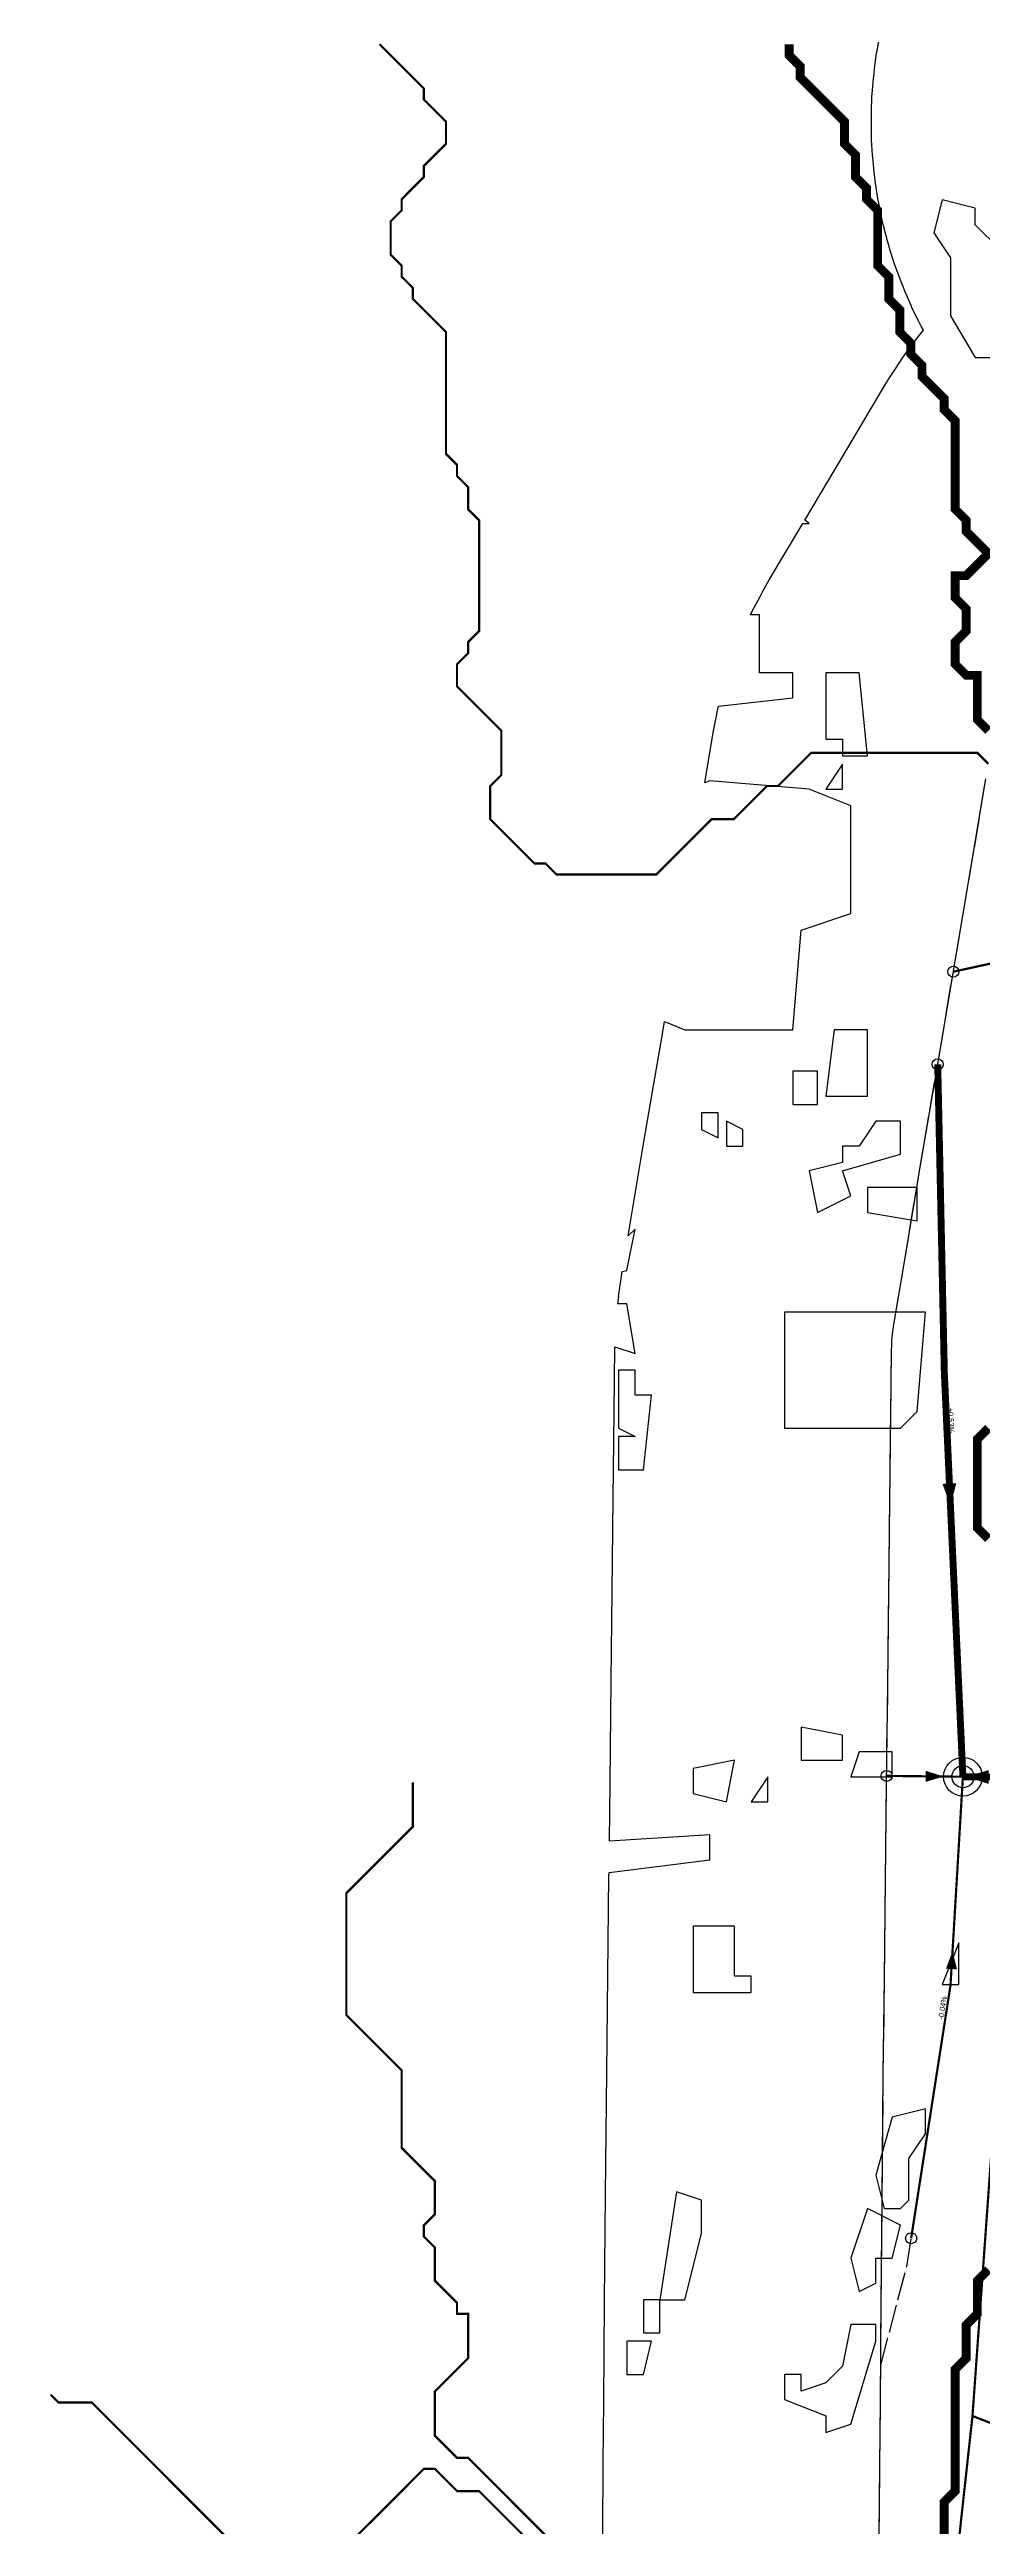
# Model space of a CAD drawing. Header units: metres. Extents: x 441395 to 476894, y 2561381 to 2578972.
# Drawn here: x 449725 to 450062, y 2569277 to 2570173 of the extents above; entities that cross this region are included whole.
import ezdxf
from ezdxf.enums import TextEntityAlignment as Align

# ---------------------------------------------------------------- set-up
doc = ezdxf.new("R2010")
doc.units = ezdxf.units.M
doc.header["$LTSCALE"] = 8
doc.linetypes.add('DASHDOT', pattern=[3.556, 2.54, -0.508, 0, -0.508])
doc.linetypes.add('DASHED', pattern=[1.524, 1.27, -0.254])
for name, color, linetype in [('A_ARROWS', 7, 'Continuous'), ('A_BRANCH', 7, 'Continuous'), ('A_CATCHMENTS', 7, 'Continuous'), ('A_ENVELOPE', 3, 'Continuous'), ('A_GRADIENT', 8, 'Continuous'), ('A_HEAD_GAP', 8, 'Continuous'), ('A_HEADS', 8, 'Continuous'), ('A_JOIN_LINK', 6, 'Continuous'), ('A_LATERAL', 7, 'Continuous'), ('A_OUTLETS', 7, 'Continuous'), ('A_STREAMS', 5, 'Continuous'), ('A_SUBMAIN', 7, 'Continuous'), ('A_WADI', 4, 'Continuous')]:
    doc.layers.add(name, color=color, linetype=linetype)

msp = doc.modelspace()

# ---------------------------------------------------------------- linework, layer by layer
at = {"layer": 'A_ARROWS', "color": 1}
for points in [[(450050.33, 2569646.24), (450047.46, 2569654.12), (450052.46, 2569654.35)], [(450047.81, 2569548.35), (450041.39, 2569546.43), (450041.43, 2569550.43)], [(450056.11, 2569548.26), (450064.14, 2569550.68), (450064.09, 2569545.68)], [(450051.07, 2569485.18), (450052.69, 2569478.67), (450048.7, 2569478.91)]]:
    msp.add_solid(points, dxfattribs=at)
at = {"layer": 'A_BRANCH', "color": 1, "const_width": 0.8}
msp.add_lwpolyline([(450240.9, 2569273.58), (450200.31, 2569281.33), (450160.19, 2569277.78), (450058.29, 2569317.23)], dxfattribs=at)
at = {"layer": 'A_CATCHMENTS', "color": 1, "linetype": 'DASHED'}
msp.add_lwpolyline([(450024.61, 2569273.76), (450024.82, 2569299.69), (450025, 2569321.31), (450025, 2569321.31), (450025, 2569321.31), (450025.31, 2569357.87), (450025.63, 2569396.33), (450025.63, 2569396.38), (450025.63, 2569396.42), (450026.06, 2569440.39), (450026.06, 2569440.44), (450026.06, 2569440.48), (450026.46, 2569475.48), (450026.86, 2569511.28), (450026.86, 2569511.28), (450026.86, 2569511.28), (450027.25, 2569544.88), (450027.25, 2569544.88), (450027.25, 2569544.88), (450027.67, 2569581.87), (450028.03, 2569614.12), (450028.03, 2569614.12), (450028.03, 2569614.12), (450028.41, 2569647.75), (450028.41, 2569647.75), (450028.41, 2569647.75), (450028.77, 2569678.93), (450029.03, 2569702.46), (450029.14, 2569704.18), (450029.17, 2569705.92), (450029.31, 2569707.12), (450029.39, 2569708.33), (450029.66, 2569710.04), (450029.86, 2569711.76), (450033.57, 2569733.69), (450038.77, 2569764.9), (450038.8, 2569765.01), (450038.81, 2569765.12), (450044.78, 2569800.14), (450050.66, 2569835.11), (450050.67, 2569835.16), (450050.68, 2569835.22), (450054.91, 2569860.13), (450063.16, 2569909.01)], dxfattribs=at)
at = {"layer": 'A_ENVELOPE', "color": 3}
msp.add_lwpolyline([(450024.61, 2569273.76), (450024.82, 2569299.69), (450025, 2569321.31), (450025, 2569321.31), (450025, 2569321.31), (450025.31, 2569357.87), (450025.63, 2569396.33), (450025.63, 2569396.38), (450025.63, 2569396.42), (450026.06, 2569440.39), (450026.06, 2569440.44), (450026.06, 2569440.48), (450026.46, 2569475.48), (450026.86, 2569511.28), (450026.86, 2569511.28), (450026.86, 2569511.28), (450027.25, 2569544.88), (450027.25, 2569544.88), (450027.25, 2569544.88), (450027.67, 2569581.87), (450028.03, 2569614.12), (450028.03, 2569614.12), (450028.03, 2569614.12), (450028.41, 2569647.75), (450028.41, 2569647.75), (450028.41, 2569647.75), (450028.77, 2569678.93), (450029.03, 2569702.46), (450029.14, 2569704.18), (450029.17, 2569705.92), (450029.31, 2569707.12), (450029.39, 2569708.33), (450029.66, 2569710.04), (450029.86, 2569711.76), (450033.57, 2569733.69), (450038.77, 2569764.9), (450038.8, 2569765.01), (450038.81, 2569765.12), (450044.78, 2569800.14), (450050.66, 2569835.11), (450050.67, 2569835.16), (450050.68, 2569835.22), (450054.91, 2569860.13), (450063.16, 2569909.01)], dxfattribs=at)
at = {"layer": 'A_HEAD_GAP', "color": 8, "linetype": 'DASHED'}
msp.add_lwpolyline([(450025.12, 2569335.65), (450034.52, 2569371.21), (450036.12, 2569381.48)], dxfattribs=at)
at = {"layer": 'A_HEADS', "color": 1}
for centre in [(450051.36, 2569839.24), (450045.73, 2569805.77), (450027.29, 2569548.58), (450036.12, 2569381.48)]:
    msp.add_circle(centre, 2, dxfattribs=at)
at = {"layer": 'A_JOIN_LINK', "color": 6, "const_width": 1.5}
msp.add_lwpolyline([(450054.83, 2569548.28), (450078.56, 2569547.74)], dxfattribs=at)
at = {"layer": 'A_LATERAL', "color": 1, "const_width": 0.8}
for points in [[(450051.36, 2569839.24), (450083.22, 2569846.2)], [(450027.29, 2569548.58), (450054.83, 2569548.28)]]:
    msp.add_lwpolyline(points, dxfattribs=at)
at = {"layer": 'A_LATERAL', "color": 1, "linetype": 'DASHED', "const_width": 0.8}
msp.add_lwpolyline([(450036.12, 2569381.48), (450050.34, 2569472.89), (450054.83, 2569548.28)], dxfattribs=at)
at = {"layer": 'A_LATERAL', "color": 1, "linetype": 'DASHDOT', "const_width": 0.8}
for points in [[(450058.29, 2569317.23), (450067.54, 2569446.16), (450070.54, 2569548.11)], [(450023.73, 2569168.32), (450049.81, 2569239.65), (450058.29, 2569317.23)]]:
    msp.add_lwpolyline(points, dxfattribs=at)
at = {"layer": 'A_OUTLETS', "color": 5}
for radius in [7, 4]:
    msp.add_circle((450054.83, 2569548.28), radius, dxfattribs=at)
at = {"layer": 'A_STREAMS', "color": 5}
for points, const_width in [([(449843.94, 2570174.48), (449847.94, 2570170.48), (449851.94, 2570166.47), (449855.94, 2570162.47), (449859.94, 2570158.47), (449859.94, 2570154.47), (449863.95, 2570150.47), (449867.95, 2570146.47), (449867.95, 2570142.46), (449867.95, 2570138.46), (449863.95, 2570134.46), (449859.94, 2570130.46), (449859.94, 2570126.46), (449855.94, 2570122.46), (449851.94, 2570118.45), (449851.94, 2570114.45), (449847.94, 2570110.45), (449847.94, 2570106.45), (449847.94, 2570102.45), (449847.94, 2570098.44), (449851.94, 2570094.44), (449851.94, 2570090.44), (449855.94, 2570086.44), (449855.94, 2570082.44), (449859.94, 2570078.44), (449863.95, 2570074.43), (449867.95, 2570070.43), (449867.95, 2570066.43), (449867.95, 2570062.43), (449867.95, 2570058.43), (449867.95, 2570054.42), (449867.95, 2570050.42), (449867.95, 2570046.42), (449867.95, 2570042.42), (449867.95, 2570038.42), (449867.95, 2570034.42), (449867.95, 2570030.41), (449867.95, 2570026.41), (449871.95, 2570022.41), (449871.95, 2570018.41), (449875.95, 2570014.41), (449875.95, 2570010.41), (449875.95, 2570006.4), (449879.95, 2570002.4), (449879.95, 2569998.4), (449879.95, 2569994.4), (449879.95, 2569990.4), (449879.95, 2569986.39), (449879.95, 2569982.39), (449879.95, 2569978.39), (449879.95, 2569974.39), (449879.95, 2569970.39), (449879.95, 2569966.39), (449879.95, 2569962.38), (449875.95, 2569958.38), (449875.95, 2569954.38), (449871.95, 2569950.38), (449871.95, 2569946.38), (449871.95, 2569942.37), (449875.95, 2569938.37), (449879.95, 2569934.37), (449883.95, 2569930.37), (449887.96, 2569926.37), (449887.96, 2569922.37), (449887.96, 2569918.36), (449887.96, 2569914.36), (449887.96, 2569910.36), (449883.95, 2569906.36), (449883.95, 2569902.36), (449883.95, 2569898.36), (449883.95, 2569894.35), (449887.96, 2569890.35), (449891.96, 2569886.35), (449895.96, 2569882.35), (449899.96, 2569878.35), (449903.96, 2569878.35), (449907.96, 2569874.34), (449911.97, 2569874.34), (449915.97, 2569874.34), (449919.97, 2569874.34), (449923.97, 2569874.34), (449927.97, 2569874.34), (449931.98, 2569874.34), (449935.98, 2569874.34), (449939.98, 2569874.34), (449943.98, 2569874.34), (449947.98, 2569878.35), (449951.98, 2569882.35), (449955.99, 2569886.35), (449959.99, 2569890.35), (449963.99, 2569894.35), (449967.99, 2569894.35), (449971.99, 2569894.35), (449975.99, 2569898.36), (449980, 2569902.36), (449984, 2569906.36), (449988, 2569906.36), (449992, 2569910.36), (449996, 2569914.36), (450000, 2569918.36), (450004.01, 2569918.36), (450008.01, 2569918.36), (450012.01, 2569918.36), (450016.01, 2569918.36), (450020.01, 2569918.36), (450024.02, 2569918.36), (450028.02, 2569918.36), (450032.02, 2569918.36), (450036.02, 2569918.36), (450040.02, 2569918.36), (450044.02, 2569918.36), (450048.03, 2569918.36), (450052.03, 2569918.36), (450056.03, 2569918.36), (450060.03, 2569918.36), (450064.03, 2569914.36)], 0.8), ([(449992, 2570174.48), (449992, 2570170.48), (449996, 2570166.47), (449996, 2570162.47), (450000, 2570158.47), (450004.01, 2570154.47), (450008.01, 2570150.47), (450012.01, 2570146.47), (450012.01, 2570142.46), (450012.01, 2570138.46), (450016.01, 2570134.46), (450016.01, 2570130.46), (450016.01, 2570126.46), (450020.01, 2570122.46), (450020.01, 2570118.45), (450024.02, 2570114.45), (450024.02, 2570110.45), (450024.02, 2570106.45), (450024.02, 2570102.45), (450024.02, 2570098.44), (450024.02, 2570094.44), (450028.02, 2570090.44), (450028.02, 2570086.44), (450028.02, 2570082.44), (450032.02, 2570078.44), (450032.02, 2570074.43), (450032.02, 2570070.43), (450036.02, 2570066.43), (450036.02, 2570062.43), (450040.02, 2570058.43), (450040.02, 2570054.42), (450044.02, 2570050.42), (450048.03, 2570046.42), (450048.03, 2570042.42), (450052.03, 2570038.42), (450052.03, 2570034.42), (450052.03, 2570030.41), (450052.03, 2570026.41), (450052.03, 2570022.41), (450052.03, 2570018.41), (450052.03, 2570014.41), (450052.03, 2570010.41), (450052.03, 2570006.4), (450056.03, 2570002.4), (450056.03, 2569998.4), (450060.03, 2569994.4), (450064.03, 2569990.4), (450060.03, 2569986.39), (450056.03, 2569982.39), (450052.03, 2569982.39), (450052.03, 2569978.39), (450052.03, 2569974.39), (450056.03, 2569970.39), (450056.03, 2569966.39), (450056.03, 2569962.38), (450052.03, 2569958.38), (450052.03, 2569954.38), (450052.03, 2569950.38), (450056.03, 2569946.38), (450060.03, 2569946.38), (450060.03, 2569942.37), (450060.03, 2569938.37), (450060.03, 2569934.37), (450060.03, 2569930.37), (450064.03, 2569926.37)], 3.2), ([(450064.03, 2569674.26), (450060.03, 2569670.25), (450060.03, 2569666.25), (450060.03, 2569662.25), (450060.03, 2569658.25), (450060.03, 2569654.25), (450060.03, 2569650.24), (450060.03, 2569646.24), (450060.03, 2569642.24), (450060.03, 2569638.24), (450064.03, 2569634.24)], 3.2), ([(449855.94, 2569546.2), (449855.94, 2569542.2), (449855.94, 2569538.19), (449855.94, 2569534.19), (449855.94, 2569530.19), (449851.94, 2569526.19), (449847.94, 2569522.19), (449843.94, 2569518.19), (449839.93, 2569514.18), (449835.93, 2569510.18), (449831.93, 2569506.18), (449831.93, 2569502.18), (449831.93, 2569498.18), (449831.93, 2569494.18), (449831.93, 2569490.17), (449831.93, 2569486.17), (449831.93, 2569482.17), (449831.93, 2569478.17), (449831.93, 2569474.17), (449831.93, 2569470.16), (449831.93, 2569466.16), (449831.93, 2569462.16), (449835.93, 2569458.16), (449839.93, 2569454.16), (449843.94, 2569450.16), (449847.94, 2569446.15), (449851.94, 2569442.15), (449851.94, 2569438.15), (449851.94, 2569434.15), (449851.94, 2569430.15), (449851.94, 2569426.15), (449851.94, 2569422.14), (449851.94, 2569418.14), (449851.94, 2569414.14), (449855.94, 2569410.14), (449859.94, 2569406.14), (449863.95, 2569402.13), (449863.95, 2569398.13), (449863.95, 2569394.13), (449863.95, 2569390.13), (449859.94, 2569386.13), (449859.94, 2569382.13), (449863.95, 2569378.12), (449863.95, 2569374.12), (449863.95, 2569370.12), (449863.95, 2569366.12), (449867.95, 2569362.12), (449871.95, 2569358.11), (449871.95, 2569354.11), (449875.95, 2569354.11), (449875.95, 2569350.11), (449875.95, 2569346.11), (449875.95, 2569342.11), (449875.95, 2569338.11), (449871.95, 2569334.1), (449867.95, 2569330.1), (449863.95, 2569326.1), (449863.95, 2569322.1), (449863.95, 2569318.1), (449863.95, 2569314.1), (449863.95, 2569310.09), (449867.95, 2569306.09), (449871.95, 2569302.09), (449875.95, 2569302.09), (449879.95, 2569298.09), (449883.95, 2569294.09), (449887.96, 2569290.08), (449891.96, 2569286.08), (449895.96, 2569282.08), (449899.96, 2569278.08), (449903.96, 2569274.08)], 0.8), ([(450064.03, 2569370.12), (450060.03, 2569366.12), (450060.03, 2569362.12), (450060.03, 2569358.11), (450060.03, 2569354.11), (450056.03, 2569350.11), (450056.03, 2569346.11), (450056.03, 2569342.11), (450056.03, 2569338.11), (450052.03, 2569334.1), (450052.03, 2569330.1), (450052.03, 2569326.1), (450052.03, 2569322.1), (450052.03, 2569318.1), (450052.03, 2569314.1), (450052.03, 2569310.09), (450052.03, 2569306.09), (450052.03, 2569302.09), (450052.03, 2569298.09), (450052.03, 2569294.09), (450052.03, 2569290.08), (450048.03, 2569286.08), (450048.03, 2569282.08), (450048.03, 2569278.08), (450048.03, 2569274.08)], 3.2), ([(449725.02, 2569324.96), (449727.89, 2569322.1), (449731.89, 2569322.1), (449735.89, 2569322.1), (449739.89, 2569322.1), (449743.89, 2569318.1), (449747.89, 2569314.1), (449751.9, 2569310.09), (449755.9, 2569306.09), (449759.9, 2569302.09), (449763.9, 2569298.09), (449767.9, 2569294.09), (449771.91, 2569290.08), (449775.91, 2569286.08), (449779.91, 2569282.08), (449783.91, 2569278.08), (449787.91, 2569274.08)], 0.8), ([(449835.93, 2569274.08), (449839.93, 2569278.08), (449843.94, 2569282.08), (449847.94, 2569286.08), (449851.94, 2569290.08), (449855.94, 2569294.09), (449859.94, 2569298.09), (449863.95, 2569298.09), (449867.95, 2569294.09), (449871.95, 2569290.08), (449875.95, 2569290.08), (449879.95, 2569290.08), (449883.95, 2569286.08), (449887.96, 2569282.08), (449891.96, 2569278.08), (449895.96, 2569274.08)], 0.8)]:
    msp.add_lwpolyline(points, dxfattribs=dict(at, const_width=const_width))
at = {"layer": 'A_SUBMAIN', "color": 1, "const_width": 2.5}
msp.add_lwpolyline([(450045.73, 2569805.77), (450048.12, 2569694.21), (450054.83, 2569548.28)], dxfattribs=at)
at = {"layer": 'A_SUBMAIN', "color": 1, "linetype": 'DASHDOT', "const_width": 2.5}
msp.add_lwpolyline([(450070.54, 2569548.11), (450054.83, 2569548.28)], dxfattribs=at)
at = {"layer": 'A_WADI', "color": 4}
msp.add_lwpolyline([(449924.61, 2569274.59), (449924.83, 2569300.52), (449925.01, 2569322.14), (449925.31, 2569358.7), (449925.63, 2569397.17), (449925.63, 2569397.33), (449926.07, 2569441.37), (449926.07, 2569441.54), (449926.47, 2569476.61), (449926.87, 2569512.41), (449926.89, 2569513.68), (449963.31, 2569518.24), (449963.31, 2569527.24), (449927.01, 2569524.97), (449927.25, 2569546.01), (449927.67, 2569583.01), (449928.04, 2569615.25), (449928.42, 2569648.89), (449928.77, 2569680.06), (449929.04, 2569703.59), (449929.04, 2569703.66), (449936.31, 2569701.24), (449933.31, 2569719.24), (449930.1, 2569719.24), (449930.39, 2569721.82), (449930.36, 2569721.83), (449930.56, 2569723.55), (449930.63, 2569724.05), (449930.64, 2569724.13), (449930.67, 2569724.28), (449931.26, 2569728.41), (449931.67, 2569730.83), (449933.31, 2569731.24), (449936.31, 2569746.24), (449933.85, 2569743.78), (449934.95, 2569750.24), (449940.14, 2569781.36), (449940.17, 2569781.54), (449940.2, 2569781.76), (449940.23, 2569781.94), (449946.18, 2569816.83), (449946.92, 2569821.2), (449954.31, 2569818.24), (449993.31, 2569818.24), (449996.31, 2569854.24), (450014.31, 2569860.24), (450014.31, 2569899.24), (449999.31, 2569905.24), (449963.31, 2569908.24), (449961.48, 2569907.45), (449964.55, 2569925.65), (449965.49, 2569930.47), (449965.72, 2569931.54), (449965.93, 2569932.61), (449966.53, 2569935.26), (449993.31, 2569938.24), (449993.31, 2569947.24), (449981.31, 2569947.24), (449981.31, 2569968.24), (449978.07, 2569968.24), (449978.57, 2569969.26), (449981.37, 2569974.64), (449981.91, 2569975.6), (449982.42, 2569976.56), (449984.82, 2569980.84), (449996.96, 2570001.24), (449999.31, 2570001.24), (449997.69, 2570002.46), (450003, 2570011.39), (450013.23, 2570028.58), (450027.26, 2570052.15), (450027.42, 2570052.43), (450027.62, 2570052.75), (450030.42, 2570057.17), (450031.78, 2570059.18), (450033.13, 2570061.21), (450036.13, 2570065.49), (450036.36, 2570065.8), (450039.58, 2570069.91), (450040.53, 2570071.07), (450039.75, 2570072.59), (450038.91, 2570074.2), (450036.42, 2570079.23), (450036.07, 2570080), (450033.87, 2570085.17), (450033.21, 2570086.86), (450032.53, 2570088.54), (450030.55, 2570093.79), (450030.27, 2570094.6), (450028.59, 2570099.96), (450028.1, 2570101.7), (450027.58, 2570103.44), (450026.13, 2570108.86), (450025.93, 2570109.69), (450024.79, 2570115.18), (450024.47, 2570116.97), (450024.12, 2570118.75), (450023.21, 2570124.29), (450023.1, 2570125.13), (450022.49, 2570130.71), (450022.35, 2570132.52), (450022.18, 2570134.32), (450021.82, 2570139.93), (450021.78, 2570140.78), (450021.73, 2570146.39), (450021.77, 2570148.2), (450021.78, 2570150.02), (450021.96, 2570155.63), (450022.01, 2570156.48), (450022.51, 2570162.07), (450022.72, 2570163.87), (450022.91, 2570165.67), (450023.64, 2570171.24), (450023.78, 2570172.08), (450024.82, 2570177.6)], dxfattribs=at)
for points in [[(450044.31, 2570106.24), (450050.31, 2570097.24), (450050.31, 2570076.24), (450059.31, 2570061.24), (450074.31, 2570061.24), (450074.31, 2570082.24), (450068.31, 2570100.24), (450059.31, 2570109.24), (450059.31, 2570115.24), (450047.31, 2570118.24), (450044.31, 2570106.24)], [(450005.31, 2569923.24), (450011.31, 2569923.24), (450011.31, 2569917.24), (450020.31, 2569917.24), (450017.31, 2569947.24), (450005.31, 2569947.24), (450005.31, 2569923.24)], [(450011.31, 2569905.24), (450011.31, 2569914.24), (450005.31, 2569905.24), (450011.31, 2569905.24)], [(450005.31, 2569794.24), (450020.31, 2569794.24), (450020.31, 2569818.24), (450008.31, 2569818.24), (450005.31, 2569794.24)], [(449993.31, 2569791.24), (450002.31, 2569791.24), (450002.31, 2569803.24), (449993.31, 2569803.24), (449993.31, 2569791.24)], [(449960.31, 2569782.24), (449966.31, 2569779.24), (449966.31, 2569788.24), (449960.31, 2569788.24), (449960.31, 2569782.24)], [(449969.31, 2569776.24), (449975.31, 2569776.24), (449975.31, 2569782.24), (449969.31, 2569785.24), (449969.31, 2569776.24)], [(450017.31, 2569776.24), (450011.31, 2569776.24), (450011.31, 2569770.24), (449999.31, 2569767.24), (450002.31, 2569752.24), (450014.31, 2569758.24), (450011.31, 2569767.24), (450032.31, 2569773.24), (450032.31, 2569785.24), (450023.31, 2569785.24), (450017.31, 2569776.24)], [(450020.31, 2569752.24), (450038.31, 2569749.24), (450038.31, 2569761.24), (450020.31, 2569761.24), (450020.31, 2569752.24)], [(449990.31, 2569674.24), (450032.31, 2569674.24), (450038.31, 2569680.24), (450041.31, 2569716.24), (449990.31, 2569716.24), (449990.31, 2569674.24)], [(449930.31, 2569674.24), (449936.31, 2569671.24), (449930.31, 2569671.24), (449930.31, 2569659.24), (449939.31, 2569659.24), (449942.31, 2569686.24), (449936.31, 2569686.24), (449936.31, 2569695.24), (449930.31, 2569695.24), (449930.31, 2569674.24)], [(449996.31, 2569554.24), (450011.31, 2569554.24), (450011.31, 2569563.24), (449996.31, 2569566.24), (449996.31, 2569554.24)], [(449957.31, 2569542.24), (449969.31, 2569539.24), (449972.31, 2569554.24), (449957.31, 2569551.24), (449957.31, 2569542.24)], [(450014.31, 2569548.24), (450029.31, 2569548.24), (450029.31, 2569557.24), (450017.31, 2569557.24), (450014.31, 2569548.24)], [(449984.31, 2569539.24), (449984.31, 2569548.24), (449978.31, 2569539.24), (449984.31, 2569539.24)], [(449957.31, 2569470.24), (449978.31, 2569470.24), (449978.31, 2569476.24), (449972.31, 2569476.24), (449972.31, 2569494.24), (449957.31, 2569494.24), (449957.31, 2569470.24)], [(450053.31, 2569473.24), (450053.31, 2569488.24), (450047.31, 2569473.24), (450053.31, 2569473.24)], [(450023.31, 2569404.24), (450026.31, 2569392.24), (450032.31, 2569392.24), (450035.31, 2569395.24), (450035.31, 2569410.24), (450041.31, 2569419.24), (450041.31, 2569428.24), (450029.31, 2569425.24), (450023.31, 2569404.24)], [(449954.31, 2569359.24), (449960.31, 2569383.24), (449960.31, 2569395.24), (449951.31, 2569398.24), (449945.31, 2569359.24), (449954.31, 2569359.24)], [(450014.31, 2569374.24), (450017.31, 2569362.24), (450023.31, 2569365.24), (450023.31, 2569374.24), (450029.31, 2569374.24), (450032.31, 2569386.24), (450020.31, 2569392.24), (450014.31, 2569374.24)], [(449939.31, 2569359.24), (449939.31, 2569347.24), (449945.31, 2569347.24), (449945.31, 2569359.24), (449939.31, 2569359.24)], [(450011.31, 2569335.24), (450005.31, 2569329.24), (449996.31, 2569326.24), (449996.31, 2569332.24), (449990.31, 2569332.24), (449990.31, 2569323.24), (450005.31, 2569317.24), (450005.31, 2569311.24), (450014.31, 2569314.24), (450023.31, 2569344.24), (450023.31, 2569350.24), (450014.31, 2569350.24), (450011.31, 2569335.24)], [(449933.31, 2569332.24), (449939.31, 2569332.24), (449942.31, 2569344.24), (449933.31, 2569344.24), (449933.31, 2569332.24)]]:
    msp.add_lwpolyline(points, close=True, dxfattribs=at)

# ---------------------------------------------------------------- texts
at = {"layer": 'A_GRADIENT', "color": 1}
for s, rotation, p in [('+0.53%', -87.36807, (450048.91, 2569676.98)), ('-0.04%', 81.15681, (450049.04, 2569464.49))]:
    msp.add_text(s, height=2, rotation=rotation, dxfattribs=at).set_placement(p, align=Align.BOTTOM_CENTER)

doc.saveas('drawing.dxf')
